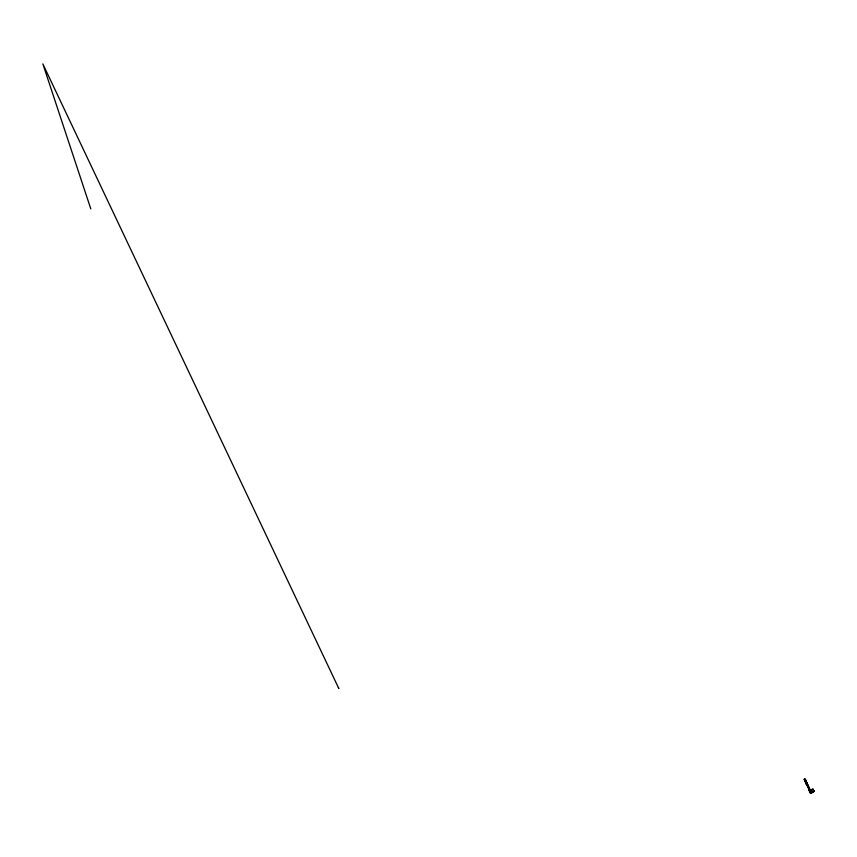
<?xml version="1.0" encoding="UTF-8"?>
<svg xmlns="http://www.w3.org/2000/svg" width="857" height="857" viewBox="0 0 857 857"><rect width="100%" height="100%" fill="white"/><g stroke="black" fill="none" stroke-linecap="round" stroke-linejoin="round"><path stroke-width="1.29" d="M805.698 782.934L806.576 782.527L805.698 782.934L806.287 784.241L807.165 783.844L805.976 783.373L804.916 780.17L805.559 779.881L810.979 791.943L814.086 791.182M806.63 784.069L804.241 779.324M810.808 791.814L811.161 792.725L805.002 778.981L804.134 779.399L805.559 782.109L806.169 781.895L804.884 779.034M805.441 782.162L806.308 781.745M806.341 783.769L806.983 783.469M809.308 788.601L808.729 789.083M810.926 791.836C819.356 788.622 807.915 797.064 809.629 790.111L810.186 789.79M811.076 792.489L810.551 792.736L809.661 790.036L810.272 789.822M809.362 790.732L813.079 789.104L814.15 791.375M809.404 790.882L813.122 789.201L810.026 790.047L810.197 790.679M808.547 788.954L810.883 793.089M810.743 791.643L806.394 782.612M814.096 791.247L810.615 792.907M806.93 783.951L806.437 782.902M806.009 783.427L806.523 784.134M805.955 781.466L804.766 779.088L811.225 792.714M804.916 780.17L809.629 790.111M809.919 790.561L811.054 793.014M805.816 782.88L810.583 793.004M338.419 687.539L338.836 688.557L42.85 63.911L90.799 208.872M805.559 779.881L806.619 783.084"/></g></svg>
